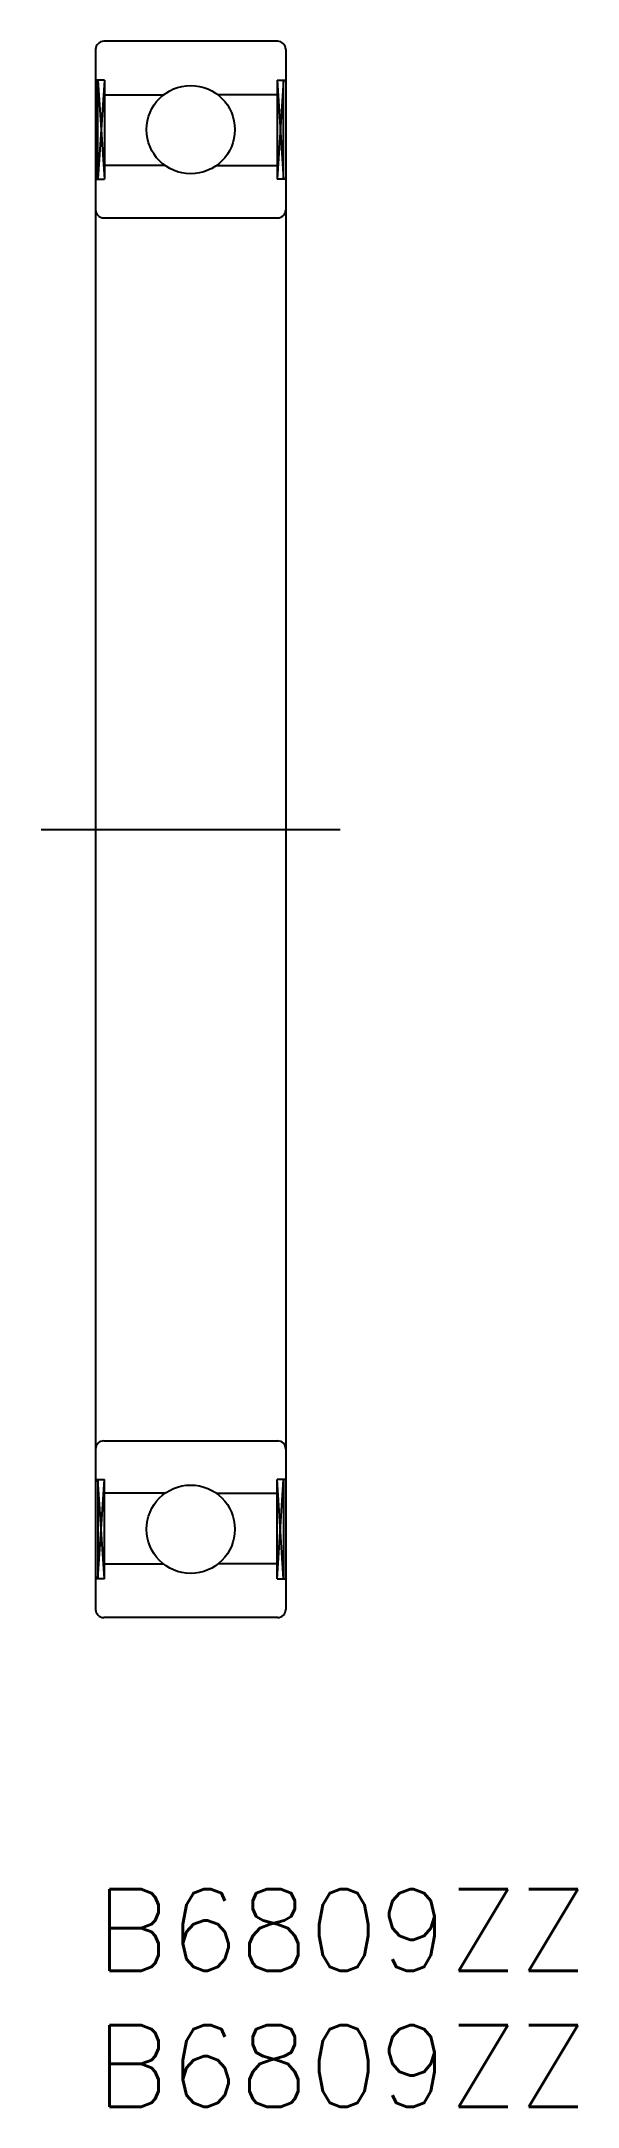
# Model space of a CAD drawing. Extents: x -2 to 17.7, y -8 to 68.
import ezdxf

# ---------------------------------------------------------------- set-up
doc = ezdxf.new("R2010")
doc.units = 0
doc.header["$LTSCALE"] = 0.5
doc.linetypes.add('CENTER', pattern=[50.8, 31.75, -6.35, 6.35, -6.35])
for name, color, linetype in [('MSM_CENTER', 1, 'CENTER'), ('MSM_CONTINUOUS', 7, 'CONTINUOUS'), ('MSM_NARROW', 5, 'CONTINUOUS'), ('MSM_PART_NUMBER', 7, 'CONTINUOUS')]:
    doc.layers.add(name, color=color, linetype=linetype)
doc.styles.get("Standard").update_dxf_attribs({"font": 'txt.shx', "height": 3, "bigfont": 'bigfont.shx'})

# ---------------------------------------------------------------- blocks, each defined once
blk = doc.blocks.new('*U2')
at = {"layer": 'MSM_PART_NUMBER'}
blk.add_text('B6809ZZ', height=3, dxfattribs=at).set_placement((0, -3))
blk = doc.blocks.new('*U3')
at = {"layer": 'MSM_PART_NUMBER'}
blk.add_text('B6809ZZ', height=3, dxfattribs=at).set_placement((0, -8))

msp = doc.modelspace()

# ---------------------------------------------------------------- linework, layer by layer
at = {"layer": 'MSM_CENTER'}
msp.add_line((-2, 39), (9, 39), dxfattribs=at)
at = {"layer": 'MSM_CONTINUOUS'}
for p, q in [((0, 67.7), (0, 10.3)), ((6.7, 68), (0.3, 68)), ((7, 67.7), (7, 10.3)), ((0.322, 66.575), (0, 66.575)), ((0.081, 62.925), (0.081, 66.575)), ((0.322, 66.575), (0.322, 62.925)), ((6.678, 66.575), (6.678, 62.925)), ((6.678, 66.575), (7, 66.575)), ((6.919, 62.925), (6.919, 66.575)), ((0.322, 66.025), (2.493, 66.025)), ((6.678, 66.025), (4.507, 66.025)), ((2.559, 63.425), (0.322, 63.425)), ((4.441, 63.425), (6.678, 63.425)), ((0, 62.925), (0.322, 62.925)), ((7, 62.925), (6.678, 62.925)), ((0.3, 61.5), (6.7, 61.5)), ((0.3, 16.5), (6.7, 16.5)), ((0, 15.075), (0.322, 15.075)), ((0.081, 15.075), (0.081, 11.425)), ((0.322, 11.425), (0.322, 15.075)), ((2.559, 14.575), (0.322, 14.575)), ((4.441, 14.575), (6.678, 14.575)), ((6.678, 11.425), (6.678, 15.075)), ((7, 15.075), (6.678, 15.075)), ((6.919, 15.075), (6.919, 11.425)), ((0.322, 11.425), (0, 11.425)), ((0.322, 11.975), (2.493, 11.975)), ((6.678, 11.975), (4.507, 11.975)), ((6.678, 11.425), (7, 11.425)), ((6.7, 10), (0.3, 10))]:
    msp.add_line(p, q, dxfattribs=at)
for centre in [(3.5, 64.75), (3.5, 13.25)]:
    msp.add_circle(centre, 1.625, dxfattribs=at)
for centre, start, end in [((0.3, 67.7), 90, 180), ((6.7, 67.7), 0, 90), ((0.3, 61.8), 180, 270), ((6.7, 61.8), 270, 0), ((0.3, 16.2), 90, 180), ((6.7, 16.2), 0, 90), ((0.3, 10.3), 180, 270), ((6.7, 10.3), 270, 0)]:
    msp.add_arc(centre, 0.3, start, end, dxfattribs=at)
at = {"layer": 'MSM_NARROW'}
for p, q in [((0.081, 66.575), (0.322, 62.925)), ((0.322, 66.575), (0.081, 62.925)), ((6.919, 66.575), (6.678, 62.925)), ((6.678, 66.575), (6.919, 62.925)), ((0.081, 11.425), (0.322, 15.075)), ((0.322, 11.425), (0.081, 15.075)), ((6.919, 11.425), (6.678, 15.075)), ((6.678, 11.425), (6.919, 15.075))]:
    msp.add_line(p, q, dxfattribs=at)

# ---------------------------------------------------------------- block references
at = {"layer": 'MSM_CONTINUOUS'}
for name in ['*U2', '*U3']:
    msp.add_blockref(name, (0, 0), dxfattribs=at)

doc.saveas('drawing.dxf')
